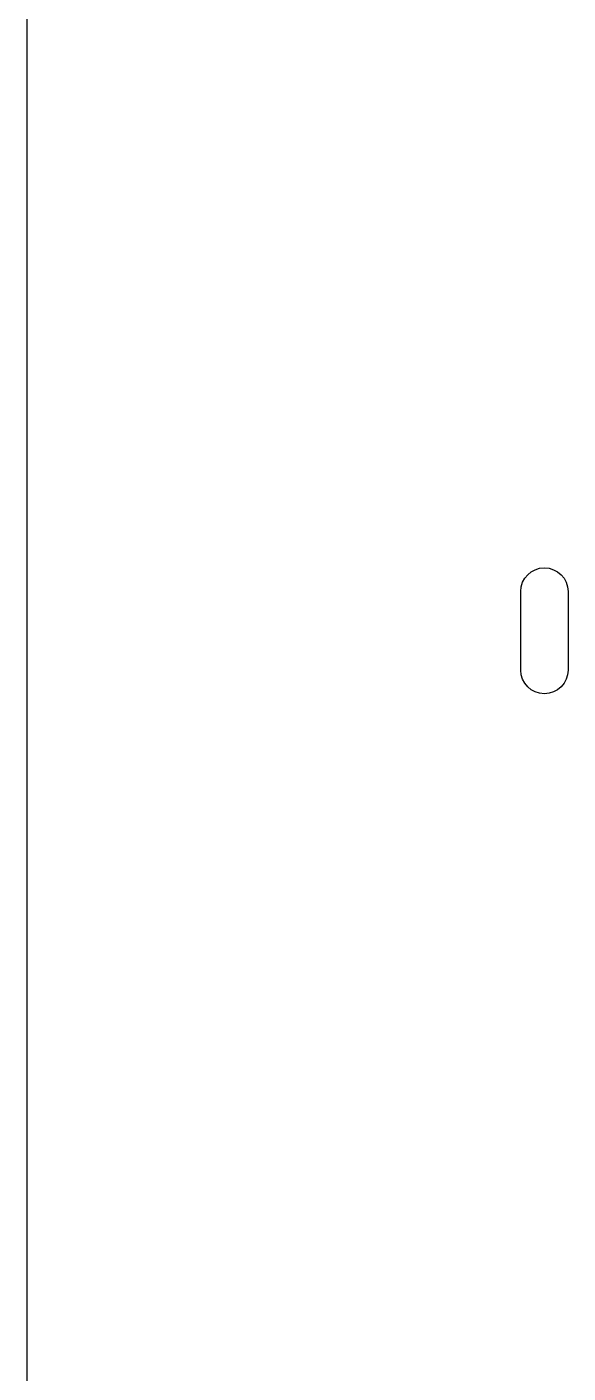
# Model space of a CAD drawing. Header units: millimetres. Extents: x -1949 to 1995, y -1808 to 1842.
# Drawn here: x -392.7 to -358.3, y -787.1 to -701.5 of the extents above; entities that cross this region are included whole.
import ezdxf

# ---------------------------------------------------------------- set-up
doc = ezdxf.new("R2010")
doc.units = ezdxf.units.MM
doc.layers.get('0').update_dxf_attribs({"lineweight": 25, "true_color": 0xffffff})
doc.layers.add('Referance lines', color=2, linetype='Continuous', lineweight=0, true_color=0xffff00)

msp = doc.modelspace()

# ---------------------------------------------------------------- linework, layer by layer
msp.add_line((-392.67532, -636.8916), (-392.67532, -1450.2496))
at = {"color": 1, "true_color": 0xff0000}
for points in [[(-361.33137, -742.39473), (-361.33137, -737.39411)], [(-358.3317, -737.39411), (-358.3317, -742.39473), (-358.3317, -742.39473)]]:
    msp.add_lwpolyline(points, dxfattribs=at)
for points in [[(-361.33137, -737.39411), (-361.33137, -736.56614), (-360.66004, -735.8941), (-359.83171, -735.8941)], [(-359.83171, -735.8941), (-359.00304, -735.8941), (-358.3317, -736.56614), (-358.3317, -737.39411)], [(-359.83171, -743.89474), (-360.66004, -743.89474), (-361.33137, -743.22306), (-361.33137, -742.39473)], [(-358.3317, -742.39473), (-358.3317, -743.22306), (-359.00304, -743.89474), (-359.83171, -743.89474)]]:
    msp.add_open_spline(points, degree=3, dxfattribs=at)
at = {"layer": 'Referance lines', "color": 2, "true_color": 0xffff00}
for p, q in [((-392.67532, -486.8916), (-392.67532, -786.8916)), ((-392.67532, -608.3916), (-392.67532, -1808.3916)), ((-392.67532, -636.8916), (-392.67532, -1450.2496))]:
    msp.add_line(p, q, dxfattribs=at)
at = {"layer": 'Referance lines'}
msp.add_line((-392.67532, -636.8916), (-392.67532, -1450.2496), dxfattribs=at)

doc.saveas('drawing.dxf')
